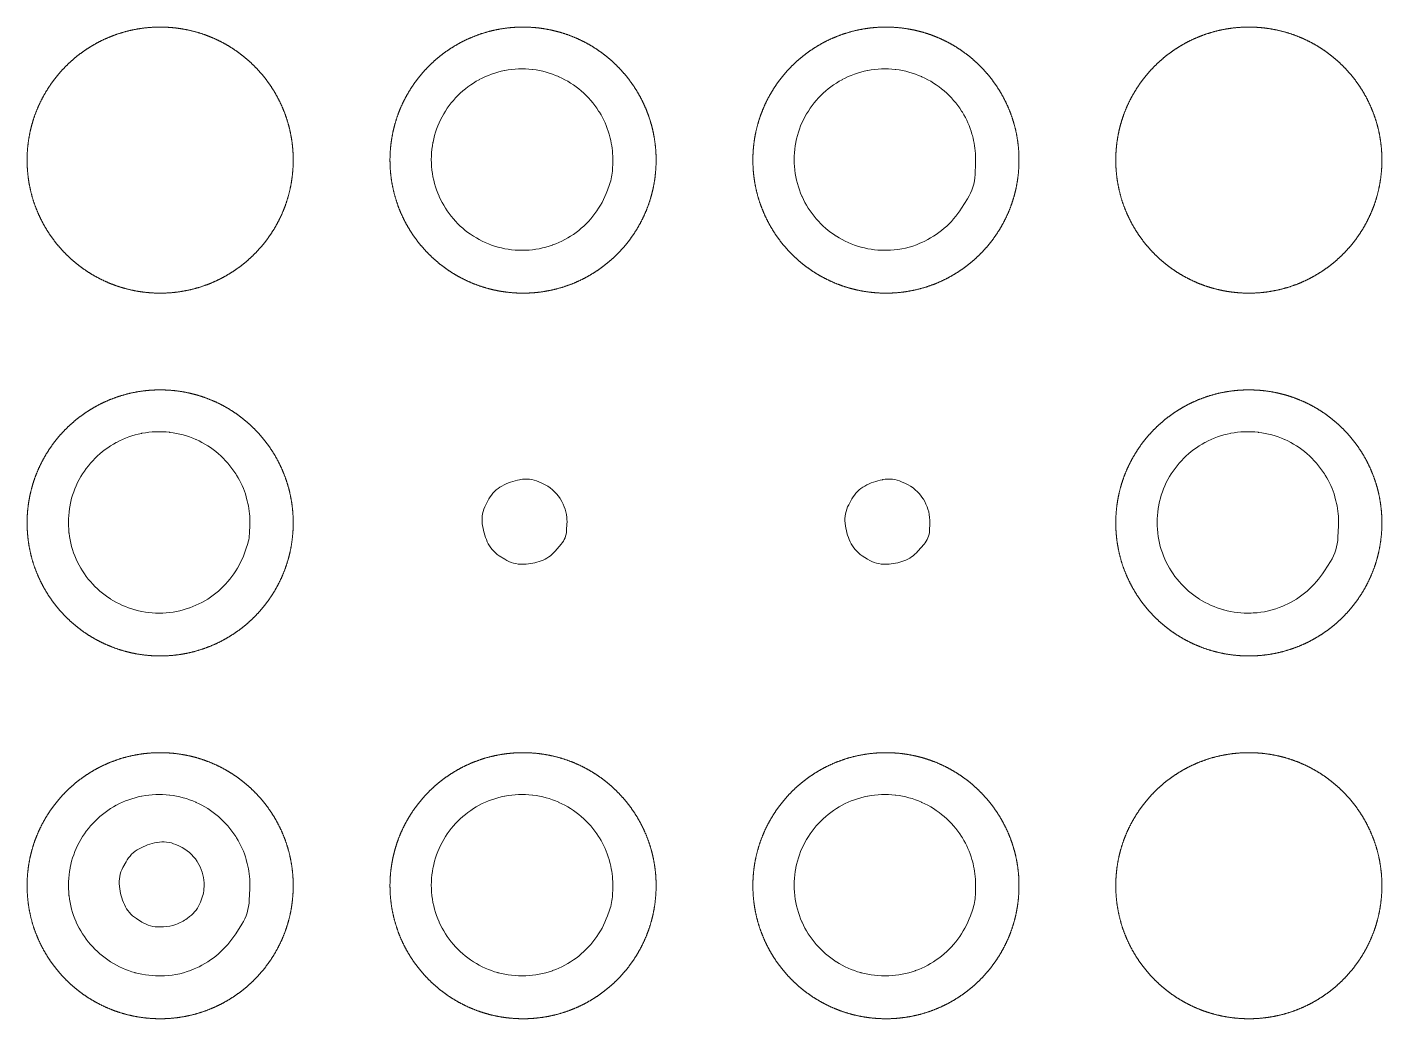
# Model space of a CAD drawing. Header units: inches. Extents: x 0 to 36, y 0 to 48.
# Drawn here: x 15.67 to 20.337, y 14.988 to 18.464 of the extents above; entities that cross this region are included whole.
import ezdxf

# ---------------------------------------------------------------- set-up
doc = ezdxf.new("R2010")
doc.units = ezdxf.units.IN
doc.header["$LTSCALE"] = 0.5
doc.header["$MEASUREMENT"] = 0
doc.layers.add('Layer 1', color=7, linetype='Continuous', lineweight=18)
doc.layers.add('None', color=7, linetype='Continuous', lineweight=5)

# ---------------------------------------------------------------- blocks, each defined once
blk = doc.blocks.new('Group-4-1')
at = {"layer": 'Layer 1'}
for points in [[(16.5869, 18.0059), (16.5868, 17.9866), (16.5846, 17.9579), (16.5813, 17.9328), (16.5767, 17.9082), (16.5707, 17.884), (16.5636, 17.8604), (16.5551, 17.8373), (16.5456, 17.8148), (16.5348, 17.793), (16.523, 17.7718), (16.5101, 17.7514), (16.4962, 17.7317), (16.4813, 17.7128), (16.4654, 17.6947), (16.4486, 17.6774), (16.4309, 17.6611), (16.4124, 17.6457), (16.3931, 17.6313), (16.373, 17.6179), (16.3522, 17.6055), (16.3307, 17.5942), (16.3085, 17.584), (16.2858, 17.575), (16.2595, 17.5663), (16.2325, 17.5592), (16.2079, 17.5543), (16.183, 17.5506), (16.1576, 17.5483), (16.1318, 17.5474), (16.106, 17.548), (16.0805, 17.5499), (16.0554, 17.5532), (16.0308, 17.5579), (16.0067, 17.5638), (15.983, 17.571), (15.96, 17.5794), (15.9375, 17.589), (15.9157, 17.5997), (15.8945, 17.6115), (15.874, 17.6244), (15.8543, 17.6384), (15.8354, 17.6533), (15.8173, 17.6692), (15.8001, 17.6859), (15.7838, 17.7036), (15.7684, 17.7221), (15.7539, 17.7414), (15.7405, 17.7615), (15.7281, 17.7823), (15.7169, 17.8038), (15.7067, 17.826), (15.6977, 17.8488), (15.6889, 17.8751), (15.6819, 17.9021), (15.6769, 17.9266), (15.6733, 17.9516), (15.671, 17.977), (15.6701, 18.0027), (15.6706, 18.0285), (15.6726, 18.054), (15.6759, 18.0791), (15.6805, 18.1037), (15.6865, 18.1279), (15.6936, 18.1515), (15.702, 18.1746), (15.7116, 18.1971), (15.7224, 18.2189), (15.7342, 18.24), (15.7471, 18.2605), (15.761, 18.2802), (15.7759, 18.2991), (15.7918, 18.3172), (15.8086, 18.3345), (15.8263, 18.3508), (15.8448, 18.3662), (15.8641, 18.3806), (15.8842, 18.394), (15.905, 18.4064), (15.9265, 18.4177), (15.9487, 18.4279), (15.9714, 18.4369), (15.9977, 18.4456), (16.0247, 18.4527), (16.0492, 18.4576), (16.0742, 18.4613), (16.0996, 18.4636), (16.1254, 18.4644), (16.1512, 18.4639), (16.1767, 18.462), (16.2017, 18.4587), (16.2264, 18.454), (16.2505, 18.4481), (16.2742, 18.4409), (16.2972, 18.4325), (16.3197, 18.4229), (16.3415, 18.4122), (16.3627, 18.4004), (16.3832, 18.3875), (16.4029, 18.3735), (16.4218, 18.3586), (16.4399, 18.3427), (16.4571, 18.3259), (16.4734, 18.3083), (16.4888, 18.2898), (16.5033, 18.2704), (16.5167, 18.2504), (16.5291, 18.2296), (16.5403, 18.208), (16.5505, 18.1859), (16.5595, 18.1631), (16.5673, 18.1398), (16.5739, 18.1159), (16.5792, 18.0915), (16.5831, 18.0666), (16.5858, 18.0413), (16.5869, 18.0189), (16.5869, 18.0092), (16.5869, 18.0076), (16.5869, 18.0059)], [(17.8369, 18.0059), (17.8368, 17.9866), (17.8346, 17.9579), (17.8313, 17.9328), (17.8267, 17.9082), (17.8207, 17.884), (17.8136, 17.8604), (17.8052, 17.8373), (17.7956, 17.8148), (17.7848, 17.793), (17.773, 17.7718), (17.7601, 17.7514), (17.7462, 17.7317), (17.7313, 17.7128), (17.7154, 17.6947), (17.6986, 17.6774), (17.6809, 17.6611), (17.6624, 17.6457), (17.6431, 17.6313), (17.623, 17.6179), (17.6022, 17.6055), (17.5807, 17.5942), (17.5585, 17.584), (17.5358, 17.575), (17.5095, 17.5663), (17.4825, 17.5592), (17.458, 17.5543), (17.433, 17.5506), (17.4076, 17.5483), (17.3818, 17.5474), (17.356, 17.548), (17.3305, 17.5499), (17.3054, 17.5532), (17.2808, 17.5579), (17.2567, 17.5638), (17.233, 17.571), (17.21, 17.5794), (17.1875, 17.589), (17.1657, 17.5997), (17.1445, 17.6115), (17.124, 17.6244), (17.1043, 17.6384), (17.0854, 17.6533), (17.0673, 17.6692), (17.0501, 17.6859), (17.0338, 17.7036), (17.0184, 17.7221), (17.0039, 17.7414), (16.9905, 17.7615), (16.9781, 17.7823), (16.9669, 17.8038), (16.9567, 17.826), (16.9477, 17.8488), (16.9389, 17.8751), (16.9319, 17.9021), (16.9269, 17.9266), (16.9233, 17.9516), (16.921, 17.977), (16.9201, 18.0027), (16.9206, 18.0285), (16.9226, 18.054), (16.9259, 18.0791), (16.9305, 18.1037), (16.9365, 18.1279), (16.9436, 18.1515), (16.952, 18.1746), (16.9616, 18.1971), (16.9724, 18.2189), (16.9842, 18.24), (16.9971, 18.2605), (17.011, 18.2802), (17.0259, 18.2991), (17.0418, 18.3172), (17.0586, 18.3345), (17.0763, 18.3508), (17.0948, 18.3662), (17.1141, 18.3806), (17.1342, 18.394), (17.155, 18.4064), (17.1765, 18.4177), (17.1987, 18.4279), (17.2214, 18.4369), (17.2477, 18.4456), (17.2747, 18.4527), (17.2992, 18.4576), (17.3242, 18.4613), (17.3496, 18.4636), (17.3754, 18.4644), (17.4012, 18.4639), (17.4267, 18.462), (17.4517, 18.4587), (17.4764, 18.454), (17.5005, 18.4481), (17.5242, 18.4409), (17.5472, 18.4325), (17.5697, 18.4229), (17.5915, 18.4122), (17.6127, 18.4004), (17.6332, 18.3875), (17.6529, 18.3735), (17.6718, 18.3586), (17.6899, 18.3427), (17.7071, 18.3259), (17.7234, 18.3083), (17.7388, 18.2898), (17.7533, 18.2704), (17.7667, 18.2504), (17.7791, 18.2296), (17.7903, 18.208), (17.8005, 18.1859), (17.8095, 18.1631), (17.8173, 18.1398), (17.8239, 18.1159), (17.8292, 18.0915), (17.8331, 18.0666), (17.8358, 18.0413), (17.8369, 18.0189), (17.8369, 18.0092), (17.8369, 18.0076), (17.8369, 18.0059)], [(19.0869, 18.0059), (19.0868, 17.9866), (19.0846, 17.9579), (19.0813, 17.9328), (19.0767, 17.9082), (19.0707, 17.884), (19.0636, 17.8604), (19.0552, 17.8373), (19.0456, 17.8148), (19.0348, 17.793), (19.023, 17.7718), (19.0101, 17.7514), (18.9962, 17.7317), (18.9813, 17.7128), (18.9654, 17.6947), (18.9486, 17.6774), (18.9309, 17.6611), (18.9124, 17.6457), (18.8931, 17.6313), (18.873, 17.6179), (18.8522, 17.6055), (18.8307, 17.5942), (18.8085, 17.584), (18.7858, 17.575), (18.7595, 17.5663), (18.7325, 17.5592), (18.708, 17.5543), (18.683, 17.5506), (18.6576, 17.5483), (18.6318, 17.5474), (18.606, 17.548), (18.5805, 17.5499), (18.5555, 17.5532), (18.5308, 17.5579), (18.5067, 17.5638), (18.483, 17.571), (18.46, 17.5794), (18.4375, 17.589), (18.4157, 17.5997), (18.3945, 17.6115), (18.374, 17.6244), (18.3543, 17.6384), (18.3354, 17.6533), (18.3173, 17.6692), (18.3001, 17.6859), (18.2838, 17.7036), (18.2684, 17.7221), (18.2539, 17.7414), (18.2405, 17.7615), (18.2281, 17.7823), (18.2169, 17.8038), (18.2067, 17.826), (18.1977, 17.8488), (18.1889, 17.8751), (18.1819, 17.9021), (18.1769, 17.9266), (18.1733, 17.9516), (18.171, 17.977), (18.1701, 18.0027), (18.1706, 18.0285), (18.1726, 18.054), (18.1759, 18.0791), (18.1805, 18.1037), (18.1865, 18.1279), (18.1936, 18.1515), (18.202, 18.1746), (18.2116, 18.1971), (18.2224, 18.2189), (18.2342, 18.24), (18.2471, 18.2605), (18.261, 18.2802), (18.2759, 18.2991), (18.2918, 18.3172), (18.3086, 18.3345), (18.3263, 18.3508), (18.3448, 18.3662), (18.3641, 18.3806), (18.3842, 18.394), (18.405, 18.4064), (18.4265, 18.4177), (18.4487, 18.4279), (18.4714, 18.4369), (18.4977, 18.4456), (18.5247, 18.4527), (18.5492, 18.4576), (18.5742, 18.4613), (18.5996, 18.4636), (18.6254, 18.4644), (18.6512, 18.4639), (18.6767, 18.462), (18.7017, 18.4587), (18.7264, 18.454), (18.7505, 18.4481), (18.7742, 18.4409), (18.7972, 18.4325), (18.8197, 18.4229), (18.8415, 18.4122), (18.8627, 18.4004), (18.8832, 18.3875), (18.9029, 18.3735), (18.9218, 18.3586), (18.9399, 18.3427), (18.9571, 18.3259), (18.9734, 18.3083), (18.9888, 18.2898), (19.0033, 18.2704), (19.0167, 18.2504), (19.0291, 18.2296), (19.0403, 18.208), (19.0505, 18.1859), (19.0595, 18.1631), (19.0673, 18.1398), (19.0739, 18.1159), (19.0792, 18.0915), (19.0831, 18.0666), (19.0858, 18.0413), (19.0869, 18.0189), (19.0869, 18.0092), (19.0869, 18.0076), (19.0869, 18.0059)], [(20.3369, 18.0059), (20.3368, 17.9866), (20.3346, 17.9579), (20.3313, 17.9328), (20.3267, 17.9082), (20.3207, 17.884), (20.3136, 17.8604), (20.3052, 17.8373), (20.2956, 17.8148), (20.2848, 17.793), (20.273, 17.7718), (20.2601, 17.7514), (20.2462, 17.7317), (20.2313, 17.7128), (20.2154, 17.6947), (20.1986, 17.6774), (20.1809, 17.6611), (20.1624, 17.6457), (20.1431, 17.6313), (20.123, 17.6179), (20.1022, 17.6055), (20.0807, 17.5942), (20.0585, 17.584), (20.0358, 17.575), (20.0095, 17.5663), (19.9825, 17.5592), (19.958, 17.5543), (19.933, 17.5506), (19.9076, 17.5483), (19.8818, 17.5474), (19.856, 17.548), (19.8305, 17.5499), (19.8055, 17.5532), (19.7808, 17.5579), (19.7567, 17.5638), (19.733, 17.571), (19.71, 17.5794), (19.6875, 17.589), (19.6657, 17.5997), (19.6445, 17.6115), (19.624, 17.6244), (19.6043, 17.6384), (19.5854, 17.6533), (19.5673, 17.6692), (19.5501, 17.6859), (19.5338, 17.7036), (19.5184, 17.7221), (19.5039, 17.7414), (19.4905, 17.7615), (19.4781, 17.7823), (19.4669, 17.8038), (19.4567, 17.826), (19.4477, 17.8488), (19.4389, 17.8751), (19.4319, 17.9021), (19.4269, 17.9266), (19.4233, 17.9516), (19.421, 17.977), (19.4201, 18.0027), (19.4206, 18.0285), (19.4226, 18.054), (19.4259, 18.0791), (19.4305, 18.1037), (19.4365, 18.1279), (19.4436, 18.1515), (19.452, 18.1746), (19.4616, 18.1971), (19.4724, 18.2189), (19.4842, 18.24), (19.4971, 18.2605), (19.511, 18.2802), (19.5259, 18.2991), (19.5418, 18.3172), (19.5586, 18.3345), (19.5763, 18.3508), (19.5948, 18.3662), (19.6141, 18.3806), (19.6342, 18.394), (19.655, 18.4064), (19.6765, 18.4177), (19.6987, 18.4279), (19.7214, 18.4369), (19.7477, 18.4456), (19.7747, 18.4527), (19.7992, 18.4576), (19.8242, 18.4613), (19.8496, 18.4636), (19.8754, 18.4644), (19.9012, 18.4639), (19.9267, 18.462), (19.9518, 18.4587), (19.9764, 18.454), (20.0005, 18.4481), (20.0242, 18.4409), (20.0472, 18.4325), (20.0697, 18.4229), (20.0915, 18.4122), (20.1127, 18.4004), (20.1332, 18.3875), (20.1529, 18.3735), (20.1718, 18.3586), (20.1899, 18.3427), (20.2071, 18.3259), (20.2234, 18.3083), (20.2388, 18.2898), (20.2533, 18.2704), (20.2667, 18.2504), (20.2791, 18.2296), (20.2903, 18.208), (20.3005, 18.1859), (20.3095, 18.1631), (20.3173, 18.1398), (20.3239, 18.1159), (20.3292, 18.0915), (20.3331, 18.0666), (20.3358, 18.0413), (20.3369, 18.0189), (20.3369, 18.0092), (20.3369, 18.0076), (20.3369, 18.0059)], [(16.5869, 16.7559), (16.5868, 16.7366), (16.5846, 16.7079), (16.5813, 16.6828), (16.5767, 16.6582), (16.5707, 16.634), (16.5636, 16.6104), (16.5551, 16.5873), (16.5456, 16.5648), (16.5348, 16.543), (16.523, 16.5218), (16.5101, 16.5014), (16.4962, 16.4817), (16.4813, 16.4628), (16.4654, 16.4447), (16.4486, 16.4274), (16.4309, 16.4111), (16.4124, 16.3957), (16.3931, 16.3813), (16.373, 16.3679), (16.3522, 16.3555), (16.3307, 16.3442), (16.3085, 16.334), (16.2858, 16.325), (16.2595, 16.3163), (16.2325, 16.3092), (16.2079, 16.3043), (16.183, 16.3006), (16.1576, 16.2983), (16.1318, 16.2974), (16.106, 16.298), (16.0805, 16.2999), (16.0554, 16.3032), (16.0308, 16.3079), (16.0067, 16.3138), (15.983, 16.321), (15.96, 16.3294), (15.9375, 16.339), (15.9157, 16.3497), (15.8945, 16.3615), (15.874, 16.3744), (15.8543, 16.3884), (15.8354, 16.4033), (15.8173, 16.4192), (15.8001, 16.4359), (15.7838, 16.4536), (15.7684, 16.4721), (15.7539, 16.4914), (15.7405, 16.5115), (15.7281, 16.5323), (15.7169, 16.5538), (15.7067, 16.576), (15.6977, 16.5988), (15.6889, 16.6251), (15.6819, 16.6521), (15.6769, 16.6766), (15.6733, 16.7016), (15.671, 16.727), (15.6701, 16.7527), (15.6706, 16.7785), (15.6726, 16.804), (15.6759, 16.8291), (15.6805, 16.8537), (15.6865, 16.8779), (15.6936, 16.9015), (15.702, 16.9246), (15.7116, 16.9471), (15.7224, 16.9689), (15.7342, 16.99), (15.7471, 17.0105), (15.761, 17.0302), (15.7759, 17.0491), (15.7918, 17.0672), (15.8086, 17.0845), (15.8263, 17.1008), (15.8448, 17.1162), (15.8641, 17.1306), (15.8842, 17.144), (15.905, 17.1564), (15.9265, 17.1677), (15.9487, 17.1779), (15.9714, 17.1868), (15.9977, 17.1956), (16.0247, 17.2027), (16.0492, 17.2076), (16.0742, 17.2113), (16.0996, 17.2136), (16.1254, 17.2144), (16.1512, 17.2139), (16.1767, 17.212), (16.2017, 17.2087), (16.2264, 17.204), (16.2505, 17.1981), (16.2742, 17.1909), (16.2972, 17.1825), (16.3197, 17.1729), (16.3415, 17.1622), (16.3627, 17.1504), (16.3832, 17.1375), (16.4029, 17.1235), (16.4218, 17.1086), (16.4399, 17.0927), (16.4571, 17.0759), (16.4734, 17.0583), (16.4888, 17.0398), (16.5033, 17.0204), (16.5167, 17.0004), (16.5291, 16.9796), (16.5403, 16.958), (16.5505, 16.9359), (16.5595, 16.9131), (16.5673, 16.8898), (16.5739, 16.8659), (16.5792, 16.8415), (16.5831, 16.8166), (16.5858, 16.7913), (16.5869, 16.7689), (16.5869, 16.7592), (16.5869, 16.7576), (16.5869, 16.7559)], [(20.3369, 16.7559), (20.3368, 16.7366), (20.3346, 16.7079), (20.3313, 16.6828), (20.3267, 16.6582), (20.3207, 16.634), (20.3136, 16.6104), (20.3052, 16.5873), (20.2956, 16.5648), (20.2848, 16.543), (20.273, 16.5218), (20.2601, 16.5014), (20.2462, 16.4817), (20.2313, 16.4628), (20.2154, 16.4447), (20.1986, 16.4274), (20.1809, 16.4111), (20.1624, 16.3957), (20.1431, 16.3813), (20.123, 16.3679), (20.1022, 16.3555), (20.0807, 16.3442), (20.0585, 16.334), (20.0358, 16.325), (20.0095, 16.3163), (19.9825, 16.3092), (19.958, 16.3043), (19.933, 16.3006), (19.9076, 16.2983), (19.8818, 16.2974), (19.856, 16.298), (19.8305, 16.2999), (19.8055, 16.3032), (19.7808, 16.3079), (19.7567, 16.3138), (19.733, 16.321), (19.71, 16.3294), (19.6875, 16.339), (19.6657, 16.3497), (19.6445, 16.3615), (19.624, 16.3744), (19.6043, 16.3884), (19.5854, 16.4033), (19.5673, 16.4192), (19.5501, 16.4359), (19.5338, 16.4536), (19.5184, 16.4721), (19.5039, 16.4914), (19.4905, 16.5115), (19.4781, 16.5323), (19.4669, 16.5538), (19.4567, 16.576), (19.4477, 16.5988), (19.4389, 16.6251), (19.4319, 16.6521), (19.4269, 16.6766), (19.4233, 16.7016), (19.421, 16.727), (19.4201, 16.7527), (19.4206, 16.7785), (19.4226, 16.804), (19.4259, 16.8291), (19.4305, 16.8537), (19.4365, 16.8779), (19.4436, 16.9015), (19.452, 16.9246), (19.4616, 16.9471), (19.4724, 16.9689), (19.4842, 16.99), (19.4971, 17.0105), (19.511, 17.0302), (19.5259, 17.0491), (19.5418, 17.0672), (19.5586, 17.0845), (19.5763, 17.1008), (19.5948, 17.1162), (19.6141, 17.1306), (19.6342, 17.144), (19.655, 17.1564), (19.6765, 17.1677), (19.6987, 17.1779), (19.7214, 17.1868), (19.7477, 17.1956), (19.7747, 17.2027), (19.7992, 17.2076), (19.8242, 17.2113), (19.8496, 17.2136), (19.8754, 17.2144), (19.9012, 17.2139), (19.9267, 17.212), (19.9518, 17.2087), (19.9764, 17.204), (20.0005, 17.1981), (20.0242, 17.1909), (20.0472, 17.1825), (20.0697, 17.1729), (20.0915, 17.1622), (20.1127, 17.1504), (20.1332, 17.1375), (20.1529, 17.1235), (20.1718, 17.1086), (20.1899, 17.0927), (20.2071, 17.0759), (20.2234, 17.0583), (20.2388, 17.0398), (20.2533, 17.0204), (20.2667, 17.0004), (20.2791, 16.9796), (20.2903, 16.958), (20.3005, 16.9359), (20.3095, 16.9131), (20.3173, 16.8898), (20.3239, 16.8659), (20.3292, 16.8415), (20.3331, 16.8166), (20.3358, 16.7913), (20.3369, 16.7689), (20.3369, 16.7592), (20.3369, 16.7576), (20.3369, 16.7559)], [(16.5869, 15.5059), (16.5868, 15.4866), (16.5846, 15.4579), (16.5813, 15.4328), (16.5767, 15.4082), (16.5707, 15.384), (16.5636, 15.3604), (16.5551, 15.3373), (16.5456, 15.3148), (16.5348, 15.293), (16.523, 15.2718), (16.5101, 15.2514), (16.4962, 15.2317), (16.4813, 15.2128), (16.4654, 15.1947), (16.4486, 15.1774), (16.4309, 15.1611), (16.4124, 15.1457), (16.3931, 15.1313), (16.373, 15.1179), (16.3522, 15.1055), (16.3307, 15.0942), (16.3085, 15.084), (16.2858, 15.075), (16.2595, 15.0663), (16.2325, 15.0592), (16.2079, 15.0543), (16.183, 15.0506), (16.1576, 15.0483), (16.1318, 15.0474), (16.106, 15.048), (16.0805, 15.0499), (16.0554, 15.0532), (16.0308, 15.0579), (16.0067, 15.0638), (15.983, 15.071), (15.96, 15.0794), (15.9375, 15.089), (15.9157, 15.0997), (15.8945, 15.1115), (15.874, 15.1244), (15.8543, 15.1384), (15.8354, 15.1533), (15.8173, 15.1692), (15.8001, 15.1859), (15.7838, 15.2036), (15.7684, 15.2221), (15.7539, 15.2414), (15.7405, 15.2615), (15.7281, 15.2823), (15.7169, 15.3038), (15.7067, 15.326), (15.6977, 15.3488), (15.6889, 15.3751), (15.6819, 15.4021), (15.6769, 15.4266), (15.6733, 15.4516), (15.671, 15.477), (15.6701, 15.5027), (15.6706, 15.5285), (15.6726, 15.554), (15.6759, 15.5791), (15.6805, 15.6037), (15.6865, 15.6279), (15.6936, 15.6515), (15.702, 15.6746), (15.7116, 15.697), (15.7224, 15.7189), (15.7342, 15.74), (15.7471, 15.7605), (15.761, 15.7802), (15.7759, 15.7991), (15.7918, 15.8172), (15.8086, 15.8345), (15.8263, 15.8508), (15.8448, 15.8662), (15.8641, 15.8806), (15.8842, 15.894), (15.905, 15.9064), (15.9265, 15.9177), (15.9487, 15.9278), (15.9714, 15.9368), (15.9977, 15.9456), (16.0247, 15.9527), (16.0492, 15.9576), (16.0742, 15.9613), (16.0996, 15.9636), (16.1254, 15.9644), (16.1512, 15.9639), (16.1767, 15.962), (16.2017, 15.9587), (16.2264, 15.954), (16.2505, 15.9481), (16.2742, 15.9409), (16.2972, 15.9325), (16.3197, 15.9229), (16.3415, 15.9122), (16.3627, 15.9004), (16.3832, 15.8875), (16.4029, 15.8735), (16.4218, 15.8586), (16.4399, 15.8427), (16.4571, 15.8259), (16.4734, 15.8083), (16.4888, 15.7898), (16.5033, 15.7704), (16.5167, 15.7504), (16.5291, 15.7296), (16.5403, 15.708), (16.5505, 15.6859), (16.5595, 15.6631), (16.5673, 15.6398), (16.5739, 15.6159), (16.5792, 15.5915), (16.5831, 15.5666), (16.5858, 15.5413), (16.5869, 15.5189), (16.5869, 15.5092), (16.5869, 15.5076), (16.5869, 15.5059)], [(17.8369, 15.5059), (17.8368, 15.4866), (17.8346, 15.4579), (17.8313, 15.4328), (17.8267, 15.4082), (17.8207, 15.384), (17.8136, 15.3604), (17.8052, 15.3373), (17.7956, 15.3148), (17.7848, 15.293), (17.773, 15.2718), (17.7601, 15.2514), (17.7462, 15.2317), (17.7313, 15.2128), (17.7154, 15.1947), (17.6986, 15.1774), (17.6809, 15.1611), (17.6624, 15.1457), (17.6431, 15.1313), (17.623, 15.1179), (17.6022, 15.1055), (17.5807, 15.0942), (17.5585, 15.084), (17.5358, 15.075), (17.5095, 15.0663), (17.4825, 15.0592), (17.458, 15.0543), (17.433, 15.0506), (17.4076, 15.0483), (17.3818, 15.0474), (17.356, 15.048), (17.3305, 15.0499), (17.3054, 15.0532), (17.2808, 15.0579), (17.2567, 15.0638), (17.233, 15.071), (17.21, 15.0794), (17.1875, 15.089), (17.1657, 15.0997), (17.1445, 15.1115), (17.124, 15.1244), (17.1043, 15.1384), (17.0854, 15.1533), (17.0673, 15.1692), (17.0501, 15.1859), (17.0338, 15.2036), (17.0184, 15.2221), (17.0039, 15.2414), (16.9905, 15.2615), (16.9781, 15.2823), (16.9669, 15.3038), (16.9567, 15.326), (16.9477, 15.3488), (16.9389, 15.3751), (16.9319, 15.4021), (16.9269, 15.4266), (16.9233, 15.4516), (16.921, 15.477), (16.9201, 15.5027), (16.9206, 15.5285), (16.9226, 15.554), (16.9259, 15.5791), (16.9305, 15.6037), (16.9365, 15.6279), (16.9436, 15.6515), (16.952, 15.6746), (16.9616, 15.697), (16.9724, 15.7189), (16.9842, 15.74), (16.9971, 15.7605), (17.011, 15.7802), (17.0259, 15.7991), (17.0418, 15.8172), (17.0586, 15.8345), (17.0763, 15.8508), (17.0948, 15.8662), (17.1141, 15.8806), (17.1342, 15.894), (17.155, 15.9064), (17.1765, 15.9177), (17.1987, 15.9278), (17.2214, 15.9368), (17.2477, 15.9456), (17.2747, 15.9527), (17.2992, 15.9576), (17.3242, 15.9613), (17.3496, 15.9636), (17.3754, 15.9644), (17.4012, 15.9639), (17.4267, 15.962), (17.4517, 15.9587), (17.4764, 15.954), (17.5005, 15.9481), (17.5242, 15.9409), (17.5472, 15.9325), (17.5697, 15.9229), (17.5915, 15.9122), (17.6127, 15.9004), (17.6332, 15.8875), (17.6529, 15.8735), (17.6718, 15.8586), (17.6899, 15.8427), (17.7071, 15.8259), (17.7234, 15.8083), (17.7388, 15.7898), (17.7533, 15.7704), (17.7667, 15.7504), (17.7791, 15.7296), (17.7903, 15.708), (17.8005, 15.6859), (17.8095, 15.6631), (17.8173, 15.6398), (17.8239, 15.6159), (17.8292, 15.5915), (17.8331, 15.5666), (17.8358, 15.5413), (17.8369, 15.5189), (17.8369, 15.5092), (17.8369, 15.5076), (17.8369, 15.5059)], [(19.0869, 15.5059), (19.0868, 15.4866), (19.0846, 15.4579), (19.0813, 15.4328), (19.0767, 15.4082), (19.0707, 15.384), (19.0636, 15.3604), (19.0552, 15.3373), (19.0456, 15.3148), (19.0348, 15.293), (19.023, 15.2718), (19.0101, 15.2514), (18.9962, 15.2317), (18.9813, 15.2128), (18.9654, 15.1947), (18.9486, 15.1774), (18.9309, 15.1611), (18.9124, 15.1457), (18.8931, 15.1313), (18.873, 15.1179), (18.8522, 15.1055), (18.8307, 15.0942), (18.8085, 15.084), (18.7858, 15.075), (18.7595, 15.0663), (18.7325, 15.0592), (18.708, 15.0543), (18.683, 15.0506), (18.6576, 15.0483), (18.6318, 15.0474), (18.606, 15.048), (18.5805, 15.0499), (18.5555, 15.0532), (18.5308, 15.0579), (18.5067, 15.0638), (18.483, 15.071), (18.46, 15.0794), (18.4375, 15.089), (18.4157, 15.0997), (18.3945, 15.1115), (18.374, 15.1244), (18.3543, 15.1384), (18.3354, 15.1533), (18.3173, 15.1692), (18.3001, 15.1859), (18.2838, 15.2036), (18.2684, 15.2221), (18.2539, 15.2414), (18.2405, 15.2615), (18.2281, 15.2823), (18.2169, 15.3038), (18.2067, 15.326), (18.1977, 15.3488), (18.1889, 15.3751), (18.1819, 15.4021), (18.1769, 15.4266), (18.1733, 15.4516), (18.171, 15.477), (18.1701, 15.5027), (18.1706, 15.5285), (18.1726, 15.554), (18.1759, 15.5791), (18.1805, 15.6037), (18.1865, 15.6279), (18.1936, 15.6515), (18.202, 15.6746), (18.2116, 15.697), (18.2224, 15.7189), (18.2342, 15.74), (18.2471, 15.7605), (18.261, 15.7802), (18.2759, 15.7991), (18.2918, 15.8172), (18.3086, 15.8345), (18.3263, 15.8508), (18.3448, 15.8662), (18.3641, 15.8806), (18.3842, 15.894), (18.405, 15.9064), (18.4265, 15.9177), (18.4487, 15.9278), (18.4714, 15.9368), (18.4977, 15.9456), (18.5247, 15.9527), (18.5492, 15.9576), (18.5742, 15.9613), (18.5996, 15.9636), (18.6254, 15.9644), (18.6512, 15.9639), (18.6767, 15.962), (18.7017, 15.9587), (18.7264, 15.954), (18.7505, 15.9481), (18.7742, 15.9409), (18.7972, 15.9325), (18.8197, 15.9229), (18.8415, 15.9122), (18.8627, 15.9004), (18.8832, 15.8875), (18.9029, 15.8735), (18.9218, 15.8586), (18.9399, 15.8427), (18.9571, 15.8259), (18.9734, 15.8083), (18.9888, 15.7898), (19.0033, 15.7704), (19.0167, 15.7504), (19.0291, 15.7296), (19.0403, 15.708), (19.0505, 15.6859), (19.0595, 15.6631), (19.0673, 15.6398), (19.0739, 15.6159), (19.0792, 15.5915), (19.0831, 15.5666), (19.0858, 15.5413), (19.0869, 15.5189), (19.0869, 15.5092), (19.0869, 15.5076), (19.0869, 15.5059)], [(20.3369, 15.5059), (20.3368, 15.4866), (20.3346, 15.4579), (20.3313, 15.4328), (20.3267, 15.4082), (20.3207, 15.384), (20.3136, 15.3604), (20.3052, 15.3373), (20.2956, 15.3148), (20.2848, 15.293), (20.273, 15.2718), (20.2601, 15.2514), (20.2462, 15.2317), (20.2313, 15.2128), (20.2154, 15.1947), (20.1986, 15.1774), (20.1809, 15.1611), (20.1624, 15.1457), (20.1431, 15.1313), (20.123, 15.1179), (20.1022, 15.1055), (20.0807, 15.0942), (20.0585, 15.084), (20.0358, 15.075), (20.0095, 15.0663), (19.9825, 15.0592), (19.958, 15.0543), (19.933, 15.0506), (19.9076, 15.0483), (19.8818, 15.0474), (19.856, 15.048), (19.8305, 15.0499), (19.8055, 15.0532), (19.7808, 15.0579), (19.7567, 15.0638), (19.733, 15.071), (19.71, 15.0794), (19.6875, 15.089), (19.6657, 15.0997), (19.6445, 15.1115), (19.624, 15.1244), (19.6043, 15.1384), (19.5854, 15.1533), (19.5673, 15.1692), (19.5501, 15.1859), (19.5338, 15.2036), (19.5184, 15.2221), (19.5039, 15.2414), (19.4905, 15.2615), (19.4781, 15.2823), (19.4669, 15.3038), (19.4567, 15.326), (19.4477, 15.3488), (19.4389, 15.3751), (19.4319, 15.4021), (19.4269, 15.4266), (19.4233, 15.4516), (19.421, 15.477), (19.4201, 15.5027), (19.4206, 15.5285), (19.4226, 15.554), (19.4259, 15.5791), (19.4305, 15.6037), (19.4365, 15.6279), (19.4436, 15.6515), (19.452, 15.6746), (19.4616, 15.697), (19.4724, 15.7189), (19.4842, 15.74), (19.4971, 15.7605), (19.511, 15.7802), (19.5259, 15.7991), (19.5418, 15.8172), (19.5586, 15.8345), (19.5763, 15.8508), (19.5948, 15.8662), (19.6141, 15.8806), (19.6342, 15.894), (19.655, 15.9064), (19.6765, 15.9177), (19.6987, 15.9278), (19.7214, 15.9368), (19.7477, 15.9456), (19.7747, 15.9527), (19.7992, 15.9576), (19.8242, 15.9613), (19.8496, 15.9636), (19.8754, 15.9644), (19.9012, 15.9639), (19.9267, 15.962), (19.9518, 15.9587), (19.9764, 15.954), (20.0005, 15.9481), (20.0242, 15.9409), (20.0472, 15.9325), (20.0697, 15.9229), (20.0915, 15.9122), (20.1127, 15.9004), (20.1332, 15.8875), (20.1529, 15.8735), (20.1718, 15.8586), (20.1899, 15.8427), (20.2071, 15.8259), (20.2234, 15.8083), (20.2388, 15.7898), (20.2533, 15.7704), (20.2667, 15.7504), (20.2791, 15.7296), (20.2903, 15.708), (20.3005, 15.6859), (20.3095, 15.6631), (20.3173, 15.6398), (20.3239, 15.6159), (20.3292, 15.5915), (20.3331, 15.5666), (20.3358, 15.5413), (20.3369, 15.5189), (20.3369, 15.5092), (20.3369, 15.5076), (20.3369, 15.5059)]]:
    blk.add_open_spline(points, degree=2, knots=[0, 0, 0, 1, 2, 3, 4, 5, 6, 7, 8, 9, 10, 11, 12, 13, 14, 15, 16, 17, 18, 19, 20, 21, 22, 23, 24, 25, 26, 27, 28, 29, 30, 31, 32, 33, 34, 35, 36, 37, 38, 39, 40, 41, 42, 43, 44, 45, 46, 47, 48, 49, 50, 51, 52, 53, 54, 55, 56, 57, 58, 59, 60, 61, 62, 63, 64, 65, 66, 67, 68, 69, 70, 71, 72, 73, 74, 75, 76, 77, 78, 79, 80, 81, 82, 83, 84, 85, 86, 87, 88, 89, 90, 91, 92, 93, 94, 95, 96, 97, 98, 99, 100, 101, 102, 103, 104, 105, 106, 107, 108, 109, 110, 111, 112, 113, 114, 115, 116, 116, 117, 117, 117], dxfattribs=at)
blk = doc.blocks.new('Group-5-1')
at = {"layer": 'Layer 1', "flags": 128}
for points in [[(17.6876, 18.0077, -0.009593), (17.6874, 17.9955), (17.6866, 17.9745, -0.076643), (17.6764, 17.922), (17.6693, 17.9021, -0.074113), (17.626, 17.8215, -0.072699), (17.5613, 17.7567, -0.074336), (17.4806, 17.7135), (17.4797, 17.7132, -0.076296), (17.388, 17.6954), (17.3864, 17.6954, -0.077041), (17.2929, 17.7062), (17.2918, 17.7065, -0.074777), (17.2079, 17.7437), (17.2077, 17.7439, -0.072803), (17.1385, 17.8036, -0.073652), (17.0895, 17.8808), (17.0893, 17.8814, -0.075955), (17.0648, 17.9708), (17.0646, 17.9722, -0.077126), (17.0683, 18.0669), (17.0685, 18.0682, -0.075455), (17.0995, 18.155), (17.0997, 18.1553, -0.073082), (17.1542, 18.2286, -0.073129), (17.2275, 18.2831), (17.2279, 18.2834, -0.075571), (17.3147, 18.3143), (17.316, 18.3146, -0.076967), (17.4107, 18.3182), (17.4122, 18.318, -0.076104), (17.5015, 18.2935), (17.5021, 18.2932, -0.07351), (17.5793, 18.2442, -0.072905), (17.639, 18.175), (17.6419, 18.1706, -0.074739), (17.675, 18.0958), (17.6765, 18.0906, -0.057548), (17.6874, 18.0199), (17.6874, 18.0199, -0.009604), (17.6876, 18.0077)], [(18.9376, 18.0077, -0.010798), (18.9374, 17.9955), (18.9357, 17.9563, -0.13115), (18.9095, 17.8729), (18.8889, 17.8404, -0.073465), (18.8292, 17.7711, -0.073861), (18.752, 17.7221), (18.7456, 17.7193, -0.094966), (18.6439, 17.6957), (18.6364, 17.6954, -0.077073), (18.5429, 17.7062), (18.5417, 17.7065, -0.074783), (18.4579, 17.7437), (18.4577, 17.7439, -0.072812), (18.3885, 17.8036, -0.073656), (18.3395, 17.8808), (18.3393, 17.8814, -0.075947), (18.3148, 17.9708), (18.3146, 17.9722, -0.077112), (18.3183, 18.0669), (18.3185, 18.0682, -0.075451), (18.3495, 18.155), (18.3497, 18.1553, -0.073088), (18.4042, 18.2286, -0.07314), (18.4775, 18.2831), (18.4779, 18.2834, -0.07557), (18.5647, 18.3143), (18.566, 18.3146, -0.076968), (18.6607, 18.3182), (18.6622, 18.318, -0.076104), (18.7515, 18.2935), (18.7521, 18.2932, -0.073501), (18.8293, 18.2442, -0.072898), (18.889, 18.175), (18.8918, 18.1706, -0.074741), (18.925, 18.0958), (18.9265, 18.0906, -0.057557), (18.9374, 18.0199), (18.9374, 18.0199, -0.009606), (18.9376, 18.0077)], [(16.4376, 16.7577, -0.009593), (16.4374, 16.7455), (16.4366, 16.7245, -0.076643), (16.4264, 16.672), (16.4193, 16.6521, -0.074113), (16.376, 16.5715, -0.072699), (16.3113, 16.5067, -0.074336), (16.2306, 16.4635), (16.2297, 16.4632, -0.076296), (16.138, 16.4454), (16.1364, 16.4454, -0.077041), (16.0429, 16.4562), (16.0417, 16.4565, -0.074777), (15.9579, 16.4937), (15.9577, 16.4939, -0.072803), (15.8885, 16.5536, -0.073652), (15.8395, 16.6308), (15.8393, 16.6314, -0.075955), (15.8148, 16.7208), (15.8146, 16.7222, -0.077126), (15.8183, 16.8169), (15.8185, 16.8182, -0.075455), (15.8495, 16.905), (15.8497, 16.9053, -0.073082), (15.9042, 16.9786, -0.073129), (15.9775, 17.0331), (15.9779, 17.0334, -0.075571), (16.0647, 17.0643), (16.066, 17.0646, -0.076967), (16.1607, 17.0682), (16.1622, 17.068, -0.076104), (16.2515, 17.0435), (16.2521, 17.0432, -0.07351), (16.3293, 16.9942, -0.072905), (16.389, 16.925), (16.3919, 16.9206, -0.074739), (16.425, 16.8458), (16.4265, 16.8406, -0.057548), (16.4374, 16.7699), (16.4374, 16.7699, -0.009604), (16.4376, 16.7577)], [(20.1876, 16.7577, -0.010798), (20.1874, 16.7455), (20.1857, 16.7063, -0.13115), (20.1595, 16.6229), (20.1389, 16.5904, -0.073465), (20.0792, 16.5211, -0.073861), (20.002, 16.4721), (19.9956, 16.4693, -0.094966), (19.8939, 16.4457), (19.8864, 16.4454, -0.077085), (19.7929, 16.4562), (19.7918, 16.4565, -0.07477), (19.7079, 16.4937), (19.7077, 16.4939, -0.072793), (19.6385, 16.5536, -0.073649), (19.5895, 16.6308), (19.5893, 16.6314, -0.075963), (19.5648, 16.7208), (19.5646, 16.7222, -0.07714), (19.5683, 16.8169), (19.5685, 16.8182, -0.075459), (19.5995, 16.905), (19.5997, 16.9053, -0.073077), (19.6542, 16.9786, -0.07312), (19.7275, 17.0331), (19.7279, 17.0334, -0.075567), (19.8147, 17.0643), (19.816, 17.0646, -0.076977), (19.9107, 17.0682), (19.9122, 17.068, -0.076103), (20.0015, 17.0435), (20.0021, 17.0432, -0.073501), (20.0793, 16.9942, -0.072898), (20.139, 16.925), (20.1418, 16.9206, -0.074741), (20.175, 16.8458), (20.1765, 16.8406, -0.057557), (20.1874, 16.7699), (20.1874, 16.7699, -0.009606), (20.1876, 16.7577)], [(16.4376, 15.5077, -0.010793), (16.4374, 15.4955), (16.4357, 15.4563, -0.131142), (16.4095, 15.3729), (16.3889, 15.3404, -0.073474), (16.3292, 15.2711, -0.073871), (16.252, 15.2221), (16.2456, 15.2193, -0.094961), (16.1439, 15.1957), (16.1364, 15.1954, -0.077078), (16.0429, 15.2062), (16.0417, 15.2065, -0.074777), (15.9579, 15.2437), (15.9577, 15.2439, -0.072803), (15.8885, 15.3036, -0.073652), (15.8395, 15.3808), (15.8393, 15.3814, -0.075955), (15.8148, 15.4708), (15.8146, 15.4722, -0.077126), (15.8183, 15.5669), (15.8185, 15.5682, -0.075455), (15.8495, 15.655), (15.8497, 15.6553, -0.073082), (15.9042, 15.7286, -0.073129), (15.9775, 15.7831), (15.9779, 15.7834, -0.075571), (16.0647, 15.8143), (16.066, 15.8146, -0.076967), (16.1607, 15.8182), (16.1622, 15.818, -0.076104), (16.2515, 15.7935), (16.2521, 15.7932, -0.07351), (16.3293, 15.7442, -0.072905), (16.389, 15.675), (16.3919, 15.6706, -0.074739), (16.425, 15.5958), (16.4265, 15.5906, -0.057548), (16.4374, 15.5199), (16.4374, 15.5199, -0.009604), (16.4376, 15.5077)], [(17.6876, 15.5077, -0.009593), (17.6874, 15.4955), (17.6866, 15.4745, -0.076643), (17.6764, 15.422), (17.6693, 15.4021, -0.074113), (17.626, 15.3215, -0.072699), (17.5613, 15.2567, -0.074336), (17.4806, 15.2135), (17.4797, 15.2132, -0.076296), (17.388, 15.1954), (17.3864, 15.1954, -0.077041), (17.2929, 15.2062), (17.2918, 15.2065, -0.074777), (17.2079, 15.2437), (17.2077, 15.2439, -0.072803), (17.1385, 15.3036, -0.073652), (17.0895, 15.3808), (17.0893, 15.3814, -0.075955), (17.0648, 15.4708), (17.0646, 15.4722, -0.077126), (17.0683, 15.5669), (17.0685, 15.5682, -0.075455), (17.0995, 15.655), (17.0997, 15.6553, -0.073082), (17.1542, 15.7286, -0.073129), (17.2275, 15.7831), (17.2279, 15.7834, -0.075571), (17.3147, 15.8143), (17.316, 15.8146, -0.076967), (17.4107, 15.8182), (17.4122, 15.818, -0.076104), (17.5015, 15.7935), (17.5021, 15.7932, -0.07351), (17.5793, 15.7442, -0.072905), (17.639, 15.675), (17.6419, 15.6706, -0.074739), (17.675, 15.5958), (17.6765, 15.5906, -0.057548), (17.6874, 15.5199), (17.6874, 15.5199, -0.009604), (17.6876, 15.5077)], [(18.9376, 15.5077, -0.009595), (18.9374, 15.4955), (18.9366, 15.4745, -0.076653), (18.9264, 15.422), (18.9193, 15.4021, -0.074112), (18.876, 15.3215, -0.072691), (18.8113, 15.2567, -0.074327), (18.7306, 15.2135), (18.7297, 15.2132, -0.076302), (18.638, 15.1954), (18.6364, 15.1954, -0.077036), (18.5429, 15.2062), (18.5417, 15.2065, -0.074783), (18.4579, 15.2437), (18.4577, 15.2439, -0.072812), (18.3885, 15.3036, -0.073656), (18.3395, 15.3808), (18.3393, 15.3814, -0.075947), (18.3148, 15.4708), (18.3146, 15.4722, -0.077112), (18.3183, 15.5669), (18.3185, 15.5682, -0.075451), (18.3495, 15.655), (18.3497, 15.6553, -0.073088), (18.4042, 15.7286, -0.07314), (18.4775, 15.7831), (18.4779, 15.7834, -0.07557), (18.5647, 15.8143), (18.566, 15.8146, -0.076968), (18.6607, 15.8182), (18.6622, 15.818, -0.076104), (18.7515, 15.7935), (18.7521, 15.7932, -0.073501), (18.8293, 15.7442, -0.072898), (18.889, 15.675), (18.8918, 15.6706, -0.074741), (18.925, 15.5958), (18.9265, 15.5906, -0.057557), (18.9374, 15.5199), (18.9374, 15.5199, -0.009606), (18.9376, 15.5077)], [(16.4376, 14.2577, -0.009593), (16.4374, 14.2455), (16.4366, 14.2245, -0.076643), (16.4264, 14.172), (16.4193, 14.1521, -0.074113), (16.376, 14.0715, -0.072699), (16.3113, 14.0067, -0.074336), (16.2306, 13.9635), (16.2297, 13.9632, -0.076296), (16.138, 13.9454), (16.1364, 13.9454, -0.077041), (16.0429, 13.9562), (16.0417, 13.9565, -0.074777), (15.9579, 13.9937), (15.9577, 13.9939, -0.072803), (15.8885, 14.0536, -0.073652), (15.8395, 14.1308), (15.8393, 14.1314, -0.075955), (15.8148, 14.2208), (15.8146, 14.2222, -0.077126), (15.8183, 14.3169), (15.8185, 14.3182, -0.075455), (15.8495, 14.405), (15.8497, 14.4053, -0.073082), (15.9042, 14.4786, -0.073129), (15.9775, 14.5331), (15.9779, 14.5334, -0.075571), (16.0647, 14.5643), (16.066, 14.5646, -0.076967), (16.1607, 14.5682), (16.1622, 14.568, -0.076104), (16.2515, 14.5435), (16.2521, 14.5432, -0.07351), (16.3293, 14.4942, -0.072905), (16.389, 14.425), (16.3919, 14.4206, -0.074739), (16.425, 14.3458), (16.4265, 14.3406, -0.057548), (16.4374, 14.2699), (16.4374, 14.2699, -0.009604), (16.4376, 14.2577)], [(20.1876, 14.2577, -0.009595), (20.1874, 14.2455), (20.1866, 14.2245, -0.076653), (20.1764, 14.172), (20.1693, 14.1521, -0.074112), (20.126, 14.0715, -0.072691), (20.0613, 14.0067, -0.074327), (19.9806, 13.9635), (19.9797, 13.9632, -0.076302), (19.888, 13.9454), (19.8864, 13.9454, -0.077048), (19.7929, 13.9562), (19.7918, 13.9565, -0.07477), (19.7079, 13.9937), (19.7077, 13.9939, -0.072793), (19.6385, 14.0536, -0.073649), (19.5895, 14.1308), (19.5893, 14.1314, -0.075963), (19.5648, 14.2208), (19.5646, 14.2222, -0.07714), (19.5683, 14.3169), (19.5685, 14.3182, -0.075459), (19.5995, 14.405), (19.5997, 14.4053, -0.073077), (19.6542, 14.4786, -0.07312), (19.7275, 14.5331), (19.7279, 14.5334, -0.075567), (19.8147, 14.5643), (19.816, 14.5646, -0.076977), (19.9107, 14.5682), (19.9122, 14.568, -0.076103), (20.0015, 14.5435), (20.0021, 14.5432, -0.073501), (20.0793, 14.4942, -0.072898), (20.139, 14.425), (20.1418, 14.4206, -0.074741), (20.175, 14.3458), (20.1765, 14.3406, -0.057557), (20.1874, 14.2699), (20.1874, 14.2699, -0.009606), (20.1876, 14.2577)], [(16.4376, 13.0077, -0.009593), (16.4374, 12.9955), (16.4366, 12.9745, -0.076643), (16.4264, 12.922), (16.4193, 12.9021, -0.074113), (16.376, 12.8215, -0.072699), (16.3113, 12.7567, -0.074336), (16.2306, 12.7135), (16.2297, 12.7132, -0.076296), (16.138, 12.6954), (16.1364, 12.6954, -0.077041), (16.0429, 12.7062), (16.0417, 12.7065, -0.074777), (15.9579, 12.7437), (15.9577, 12.7439, -0.072803), (15.8885, 12.8036, -0.073652), (15.8395, 12.8808), (15.8393, 12.8814, -0.075955), (15.8148, 12.9708), (15.8146, 12.9722, -0.077126), (15.8183, 13.0669), (15.8185, 13.0682, -0.075455), (15.8495, 13.155), (15.8497, 13.1553, -0.073082), (15.9042, 13.2286, -0.073129), (15.9775, 13.2831), (15.9779, 13.2834, -0.075571), (16.0647, 13.3143), (16.066, 13.3146, -0.076967), (16.1607, 13.3182), (16.1622, 13.318, -0.076104), (16.2515, 13.2935), (16.2521, 13.2932, -0.07351), (16.3293, 13.2442, -0.072905), (16.389, 13.175), (16.3919, 13.1706, -0.074739), (16.425, 13.0958), (16.4265, 13.0906, -0.057548), (16.4374, 13.0199), (16.4374, 13.0199, -0.009604), (16.4376, 13.0077)], [(17.6876, 13.0077, -0.010793), (17.6874, 12.9955), (17.6857, 12.9563, -0.131142), (17.6595, 12.8729), (17.6389, 12.8403, -0.073474), (17.5792, 12.7711, -0.073871), (17.502, 12.7221), (17.4956, 12.7193, -0.094961), (17.3939, 12.6957), (17.3864, 12.6954, -0.077078), (17.2929, 12.7062), (17.2918, 12.7065, -0.074777), (17.2079, 12.7437), (17.2077, 12.7439, -0.072803), (17.1385, 12.8036, -0.073652), (17.0895, 12.8808), (17.0893, 12.8814, -0.075955), (17.0648, 12.9708), (17.0646, 12.9722, -0.077126), (17.0683, 13.0669), (17.0685, 13.0682, -0.075455), (17.0995, 13.155), (17.0997, 13.1553, -0.073082), (17.1542, 13.2286, -0.073129), (17.2275, 13.2831), (17.2279, 13.2834, -0.075571), (17.3147, 13.3143), (17.316, 13.3146, -0.076967), (17.4107, 13.3182), (17.4122, 13.318, -0.076104), (17.5015, 13.2935), (17.5021, 13.2932, -0.07351), (17.5793, 13.2442, -0.072905), (17.639, 13.175), (17.6419, 13.1706, -0.074739), (17.675, 13.0958), (17.6765, 13.0906, -0.057548), (17.6874, 13.0199), (17.6874, 13.0199, -0.009604), (17.6876, 13.0077)], [(18.9376, 13.0077, -0.010798), (18.9374, 12.9955), (18.9357, 12.9563, -0.13115), (18.9095, 12.8729), (18.8889, 12.8403, -0.073465), (18.8292, 12.7711, -0.073861), (18.752, 12.7221), (18.7456, 12.7193, -0.094966), (18.6439, 12.6957), (18.6364, 12.6954, -0.077073), (18.5429, 12.7062), (18.5417, 12.7065, -0.074783), (18.4579, 12.7437), (18.4577, 12.7439, -0.072812), (18.3885, 12.8036, -0.073656), (18.3395, 12.8808), (18.3393, 12.8814, -0.075947), (18.3148, 12.9708), (18.3146, 12.9722, -0.077112), (18.3183, 13.0669), (18.3185, 13.0682, -0.075451), (18.3495, 13.155), (18.3497, 13.1553, -0.073088), (18.4042, 13.2286, -0.07314), (18.4775, 13.2831), (18.4779, 13.2834, -0.07557), (18.5647, 13.3143), (18.566, 13.3146, -0.076968), (18.6607, 13.3182), (18.6622, 13.318, -0.076104), (18.7515, 13.2935), (18.7521, 13.2932, -0.073501), (18.8293, 13.2442, -0.072898), (18.889, 13.175), (18.8918, 13.1706, -0.074741), (18.925, 13.0958), (18.9265, 13.0906, -0.057557), (18.9374, 13.0199), (18.9374, 13.0199, -0.009606), (18.9376, 13.0077)]]:
    blk.add_lwpolyline(points, format="xyb", dxfattribs=at)

msp = doc.modelspace()

# ---------------------------------------------------------------- linework, layer by layer
at = {"layer": 'Layer 1', "flags": 128}
for points in [[(17.53, 16.7598, -0.012015), (17.5299, 16.7541), (17.5287, 16.7299, -0.167618), (17.5097, 16.6825), (17.4889, 16.6583, -0.128887), (17.4407, 16.6252, -0.077556), (17.382, 16.6138), (17.3782, 16.6137, -0.152714), (17.3156, 16.6308), (17.2966, 16.643, -0.145689), (17.2554, 16.6908, -0.077317), (17.2382, 16.7536), (17.238, 16.7547, -0.153692), (17.2504, 16.8185), (17.2613, 16.8386, -0.145458), (17.3058, 16.8831, -0.076922), (17.3669, 16.9049), (17.3681, 16.9051, -0.153751), (17.4327, 16.8976), (17.4457, 16.8918, -0.147231), (17.506, 16.8397), (17.5074, 16.8374, -0.131659), (17.5299, 16.7655), (17.5299, 16.7655, -0.010391), (17.53, 16.7598)], [(18.78, 16.7598, -0.012032), (18.7799, 16.7541), (18.7787, 16.7299, -0.167622), (18.7597, 16.6825), (18.7389, 16.6583, -0.128852), (18.6907, 16.6252, -0.077578), (18.632, 16.6139), (18.6282, 16.6137, -0.152703), (18.5656, 16.6308), (18.5466, 16.643, -0.14566), (18.5054, 16.6908, -0.077342), (18.4882, 16.7536), (18.488, 16.7547, -0.153728), (18.5004, 16.8185), (18.5113, 16.8386, -0.145424), (18.5558, 16.8831, -0.076921), (18.6169, 16.9049), (18.6181, 16.9051, -0.153765), (18.6827, 16.8976), (18.6957, 16.8918, -0.147191), (18.756, 16.8397), (18.7574, 16.8374, -0.13168), (18.7799, 16.7655), (18.7799, 16.7655, -0.0104), (18.78, 16.7598)], [(16.28, 15.5098, -0.00963), (16.2799, 15.5041), (16.2795, 15.4943, -0.078214), (16.2747, 15.4699), (16.2673, 15.4498, -0.145327), (16.2299, 15.3994), (16.2213, 15.393, -0.074856), (16.1829, 15.3724, -0.077099), (16.1402, 15.3641), (16.1282, 15.3637, -0.152721), (16.0656, 15.3808), (16.0466, 15.393, -0.145688), (16.0054, 15.4408, -0.077317), (15.9882, 15.5036), (15.988, 15.5047, -0.153692), (16.0004, 15.5685), (16.0113, 15.5886, -0.145458), (16.0558, 15.6331, -0.076922), (16.1169, 15.6549), (16.1181, 15.6551, -0.153751), (16.1827, 15.6476), (16.1957, 15.6418, -0.147231), (16.256, 15.5897), (16.2574, 15.5874, -0.131659), (16.2799, 15.5155), (16.2799, 15.5155, -0.010391), (16.28, 15.5098)]]:
    msp.add_lwpolyline(points, format="xyb", dxfattribs=at)

# ---------------------------------------------------------------- block references
at = {"layer": 'None', "color": 7}
for name in ['Group-4-1', 'Group-5-1']:
    msp.add_blockref(name, (0, 0), dxfattribs=at)

doc.saveas('drawing.dxf')
